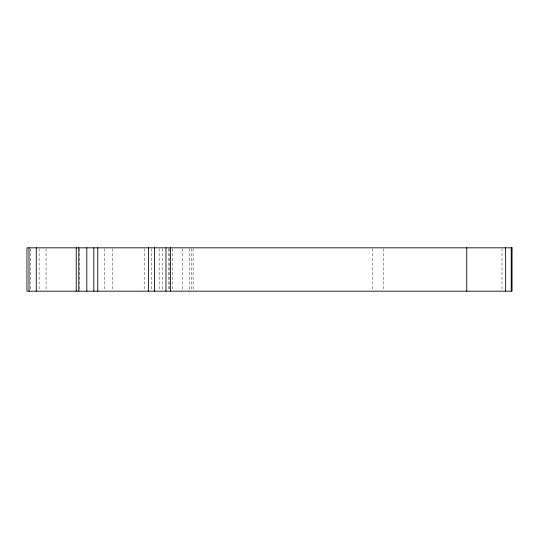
<?xml version="1.0" encoding="UTF-8"?>
<svg xmlns="http://www.w3.org/2000/svg" width="539" height="539" viewBox="0 0 539 539"><rect width="100%" height="100%" fill="white"/><g stroke="black" fill="none" stroke-linecap="round" stroke-linejoin="round"><path stroke-width="0.4" stroke-dasharray="2.69 2.02" d="M502.004 248.654L502.004 290.346M383.29 248.654L383.29 290.346M372.449 248.654L372.449 291.175M193.103 248.654L193.103 290.346M191.298 248.654L191.298 290.346M189.492 248.654L189.492 291.175M182.485 248.654L182.485 290.346M172.696 248.654L172.696 290.346M169.334 248.654L169.334 290.346M168.539 248.654L168.539 290.346M162.36 248.654L162.36 290.346M159.146 248.654L159.146 290.346M151.452 248.654L151.452 290.346M144.189 248.654L144.189 290.346M112.429 248.654L112.429 290.346M104.229 248.654L104.229 290.346M79.59 248.654L79.59 290.346M46.064 248.654L46.064 290.346M39.091 248.654L39.091 290.346M30.561 248.654L30.561 290.346"/><path stroke-width="0.81" d="M511.221 247.825L511.221 291.175M505.622 247.825L505.622 291.175M466.747 247.825L466.747 291.175M170.6 247.825L170.6 291.175M165.972 247.825L165.972 291.175M154.592 247.825L154.592 291.175M148.38 247.825L148.38 291.175M97.761 247.825L97.761 291.175M93.826 247.825L93.826 291.175M86.813 247.825L86.813 291.175M78.795 247.825L78.795 291.175M76.228 247.825L76.228 291.175M36.268 247.825L36.268 291.175M29.012 247.825L29.012 291.175M512.05 247.825L26.95 247.825L26.95 291.175L512.05 291.175L512.05 247.825"/></g></svg>
